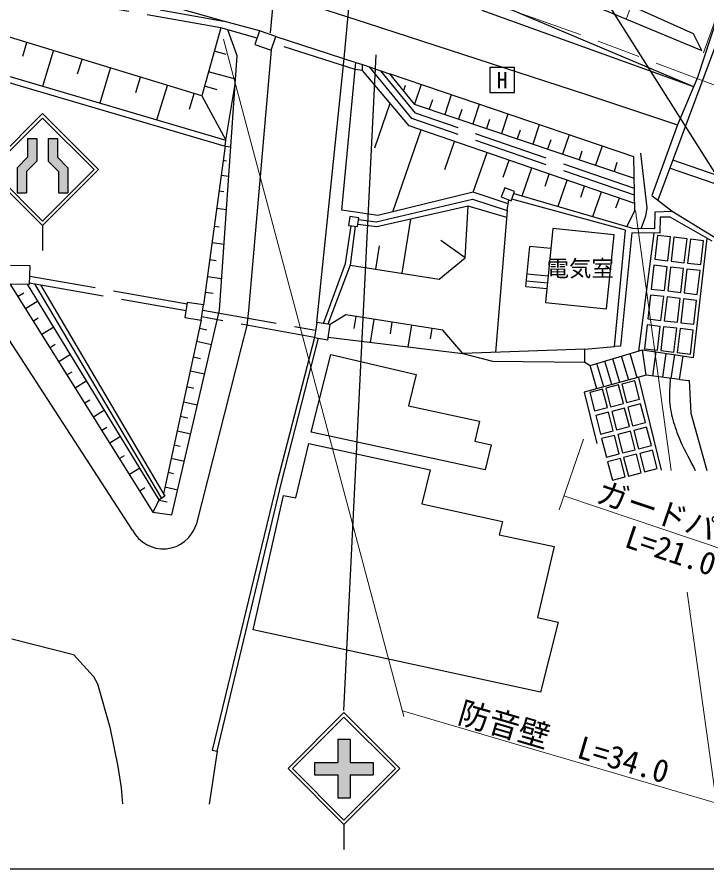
# Model space of a CAD drawing. Units: millimetres, scale not verified. Extents: x 40000 to 680000, y 20000 to 380000.
# Drawn here: x 486166 to 541672, y 205000 to 273509 of the extents above; entities that cross this region are included whole.
import ezdxf
from ezdxf.enums import TextEntityAlignment as Align

# ---------------------------------------------------------------- set-up
doc = ezdxf.new("R2010")
doc.units = ezdxf.units.MM
doc.header["$LTSCALE"] = 1000
doc.linetypes.add('CHAIN', pattern=[18.5, 12, -1.5, 3.5, -1.5])
doc.linetypes.add('DASHED', pattern=[7.5, 6, -1.5])
for name, color, linetype, lineweight in [('M-BGD', 7, 'Continuous', 25), ('M-BGD-EXST', 7, 'Continuous', 25), ('M-BMK', 2, 'CHAIN', 13), ('M-STR-HTXT', 7, 'Continuous', 13), ('M-STR-STRC', 7, 'Continuous', 25), ('M-TTL-BAND', 7, 'Continuous', 25)]:
    doc.layers.add(name, color=color, linetype=linetype, lineweight=lineweight)
doc.layers.add('M-BMK-HTXT', color=7, linetype='Continuous')
doc.styles.add('ＭＳ ゴシック', font='')
doc.styles.get('ＭＳ ゴシック').set_extended_font_data('MS Gothic')

msp = doc.modelspace()

# ---------------------------------------------------------------- hatches: boundary and pattern name
at = {"layer": 'M-STR-STRC'}
for points in [[(487007, 262227), (487007, 263738), (487757, 263738), (487757, 261917), (486923, 261083), (486923, 259375), (486173, 259375), (486173, 261394)], [(488673, 263738), (489423, 263738), (489423, 262227), (490257, 261394), (490257, 259375), (489507, 259375), (489507, 261083), (488673, 261917)], [(510109, 213571), (511969, 213571), (511970, 215431), (512970, 215430), (512969, 213571), (514829, 213571), (514829, 212571), (512969, 212571), (512968, 210710), (511968, 210711), (511969, 212571), (510109, 212571)]]:
    msp.add_hatch(color=256, dxfattribs=at).paths.add_polyline_path(points)

# ---------------------------------------------------------------- linework, layer by layer
at = {"layer": 'M-BGD'}
for p, q in [((507978, 287674), (506535, 272240)), ((504358, 286294), (541270, 270816)), ((540601, 272150), (526239, 278626)), ((502768, 273185), (487185, 277610)), ((500386, 277540), (514330, 273012)), ((521511, 275986), (540593, 267913)), ((543847, 275245), (537716, 258787)), ((543014, 275043), (540906, 268653)), ((523573, 274057), (540593, 267913)), ((505679, 272399), (502768, 273185)), ((514330, 273012), (531987, 267277)), ((501027, 267171), (484014, 272352)), ((502552, 272646), (501027, 267171)), ((505476, 271797), (502552, 272646)), ((503873, 270401), (503133, 272477)), ((505679, 272399), (505305, 271290)), ((506986, 271957), (505679, 272399)), ((541270, 270816), (540601, 272150)), ((486621, 270372), (486952, 271457)), ((506612, 270849), (506986, 271957)), ((506986, 271957), (513426, 269864)), ((488243, 267955), (489109, 270801)), ((502992, 270490), (502027, 270759)), ((506612, 270849), (504775, 249897)), ((505305, 271290), (506612, 270849)), ((479935, 270400), (502975, 263620)), ((491043, 268931), (491400, 270103)), ((503717, 268118), (503873, 270401)), ((510283, 248948), (512492, 270167)), ((479814, 269907), (502902, 263124)), ((492844, 266601), (493698, 269403)), ((512306, 257986), (513426, 269864)), ((513950, 269220), (513372, 269288)), ((513426, 269864), (513964, 269695)), ((513950, 269220), (513964, 269695)), ((513964, 269695), (516135, 268940)), ((495713, 267440), (496089, 268675)), ((503744, 268508), (501569, 269114)), ((517727, 264769), (513950, 269220)), ((535778, 262266), (516135, 268940)), ((516135, 268940), (518121, 266505)), ((540906, 268653), (539292, 264833)), ((497422, 265254), (498262, 268013)), ((502261, 267661), (501243, 267945)), ((502464, 249942), (503717, 268118)), ((502975, 263620), (503717, 268118)), ((517394, 268007), (517249, 267574)), ((518670, 268078), (518139, 266499)), ((500035, 266099), (500418, 267356)), ((521103, 267252), (520574, 265680)), ((531987, 267277), (539292, 264833)), ((501027, 267171), (502975, 263620)), ((514940, 262986), (516182, 266589)), ((518121, 266505), (535814, 260552)), ((519587, 266857), (519331, 266098)), ((521948, 266075), (521688, 265305)), ((523352, 266487), (522826, 264922)), ((524189, 265266), (523946, 264545)), ((525655, 265705), (525131, 264146)), ((535857, 258517), (517727, 264769)), ((528173, 264850), (527651, 263299)), ((539292, 264833), (537239, 259158)), ((516411, 257856), (518681, 264440)), ((526646, 264412), (526412, 263715)), ((530574, 264034), (530054, 262490)), ((502902, 263124), (501179, 250355)), ((503367, 263044), (502900, 263107)), ((502902, 263124), (502975, 263620)), ((520586, 261239), (521370, 263512)), ((529104, 263636), (528854, 262894)), ((533231, 263131), (532714, 261595)), ((522874, 259414), (523978, 262613)), ((531614, 262730), (531382, 262043)), ((536328, 262571), (536844, 258156)), ((503011, 261925), (502745, 261960)), ((525272, 260628), (525746, 262003)), ((534433, 261799), (534197, 261096)), ((535869, 257937), (535778, 262266)), ((526807, 259134), (527578, 261371)), ((503205, 260690), (502585, 260773)), ((528648, 259901), (528988, 260885)), ((529692, 258291), (530417, 260393)), ((525397, 259779), (525110, 259043)), ((526198, 259468), (525397, 259779)), ((531529, 259028), (531832, 259905)), ((502799, 259444), (502412, 259496)), ((522874, 259414), (515182, 257560)), ((525682, 258486), (522874, 259414)), ((525110, 259043), (525912, 258731)), ((525912, 258731), (526198, 259468)), ((526144, 259328), (535689, 256538)), ((532498, 257471), (533177, 259441)), ((537239, 259158), (538869, 257891)), ((515059, 257048), (522820, 258865)), ((522449, 258303), (515099, 256646)), ((522208, 254140), (522449, 258303)), ((525565, 257398), (522449, 258303)), ((522820, 258865), (525611, 257942)), ((525611, 257942), (525723, 258805)), ((535111, 256379), (525968, 258875)), ((534353, 258154), (534624, 258942)), ((503019, 257998), (502225, 258105)), ((515182, 257560), (512306, 257986)), ((525611, 257942), (524647, 246540)), ((535227, 256673), (535869, 257937)), ((536844, 258156), (536731, 257492)), ((537485, 256495), (537503, 257855)), ((537503, 257855), (538869, 257891)), ((538869, 257891), (542551, 255657)), ((512940, 257461), (512846, 256747)), ((513664, 257366), (512940, 257461)), ((513570, 256652), (513664, 257366)), ((513647, 257241), (515059, 257048)), ((517819, 257259), (517129, 252899)), ((536731, 257492), (536389, 256521)), ((537902, 257403), (537869, 256129)), ((538719, 257414), (537902, 257403)), ((542095, 255497), (538719, 257414)), ((502436, 256601), (502029, 256656)), ((512585, 253681), (513053, 256720)), ((512846, 256747), (513570, 256652)), ((513365, 256679), (512954, 253560)), ((515099, 256646), (513591, 256815)), ((529278, 256500), (528681, 250550)), ((534194, 256007), (529278, 256500)), ((534243, 247022), (535111, 256379)), ((535689, 256538), (537485, 256495)), ((533597, 250057), (534194, 256007)), ((535615, 256161), (534721, 247046)), ((537869, 256129), (535615, 256161)), ((537411, 256135), (536167, 246645)), ((537687, 255947), (537465, 254029)), ((538746, 255825), (537687, 255947)), ((538525, 253907), (538746, 255825)), ((539011, 255794), (538790, 253876)), ((540071, 255672), (539011, 255794)), ((539849, 253754), (540071, 255672)), ((540336, 255641), (540114, 253723)), ((541395, 255519), (540336, 255641)), ((540581, 246139), (541688, 255728)), ((502827, 255209), (501852, 255341)), ((515293, 255103), (514998, 253236)), ((522208, 254140), (520249, 255528)), ((527108, 251849), (527431, 255068)), ((529118, 254899), (527431, 255068)), ((541174, 253601), (541395, 255519)), ((495464, 232245), (481002, 254499)), ((487211, 253493), (485632, 253530)), ((487177, 252024), (487211, 253493)), ((502194, 253909), (501668, 253980)), ((510824, 248862), (512585, 253681)), ((512954, 253560), (511163, 248809)), ((512954, 253560), (520119, 252426)), ((520119, 252426), (522208, 254140)), ((537410, 253550), (537189, 251632)), ((538470, 253427), (537410, 253550)), ((537465, 254029), (538525, 253907)), ((538790, 253876), (539849, 253754)), ((540114, 253723), (541174, 253601)), ((528893, 252658), (527206, 252827)), ((538248, 251510), (538470, 253427)), ((538735, 253397), (538513, 251479)), ((539794, 253274), (538735, 253397)), ((539573, 251357), (539794, 253274)), ((540059, 253244), (539838, 251326)), ((541119, 253122), (540059, 253244)), ((540897, 251204), (541119, 253122)), ((502637, 252453), (501483, 252609)), ((528838, 252110), (527151, 252279)), ((485598, 252060), (487177, 252024)), ((485598, 252060), (497101, 233705)), ((497612, 234684), (487019, 252027)), ((487564, 252061), (497800, 234802)), ((488067, 251972), (498068, 234969)), ((527108, 251849), (528795, 251679)), ((537189, 251632), (538248, 251510)), ((538513, 251479), (539573, 251357)), ((486712, 251317), (486247, 251025)), ((501952, 251277), (501315, 251363)), ((537133, 251153), (536912, 249235)), ((538193, 251030), (537133, 251153)), ((537971, 249112), (538193, 251030)), ((538458, 251000), (538236, 249082)), ((539517, 250877), (538458, 251000)), ((539296, 248959), (539517, 250877)), ((539782, 250847), (539561, 248929)), ((540842, 250724), (539782, 250847)), ((539838, 251326), (540897, 251204)), ((487850, 250666), (486860, 250046)), ((499865, 250562), (499673, 249336)), ((501179, 250355), (499865, 250562)), ((500987, 249130), (501179, 250355)), ((528681, 250550), (533597, 250057)), ((540620, 248807), (540842, 250724)), ((498627, 233474), (502464, 249942)), ((504775, 249897), (504658, 248691)), ((512616, 249549), (511370, 248776)), ((520426, 248325), (512616, 249549)), ((513302, 248473), (513451, 249419)), ((487854, 249293), (487479, 249058)), ((500987, 249130), (497950, 235170)), ((499673, 249336), (500987, 249130)), ((504658, 248691), (504189, 246932)), ((510283, 248948), (510090, 247734)), ((511370, 248776), (510283, 248948)), ((511177, 247561), (511370, 248776)), ((514613, 247349), (514902, 249191)), ((516212, 248031), (516359, 248963)), ((517642, 246979), (517915, 248719)), ((536856, 248755), (536635, 246838)), ((537916, 248633), (536856, 248755)), ((536912, 249235), (537971, 249112)), ((538236, 249082), (539296, 248959)), ((539561, 248929), (540620, 248807)), ((489128, 248574), (488162, 247968)), ((501430, 248337), (500842, 248465)), ((519435, 247644), (519563, 248460)), ((522032, 246443), (520426, 248325)), ((537695, 246715), (537916, 248633)), ((538181, 248602), (537960, 246685)), ((539241, 248480), (538181, 248602)), ((539019, 246562), (539241, 248480)), ((539505, 248449), (539284, 246532)), ((540565, 248327), (539505, 248449)), ((540344, 246409), (540565, 248327)), ((501816, 247161), (500615, 247422)), ((510090, 247734), (507082, 236137)), ((507472, 236186), (510422, 247681)), ((510090, 247734), (511177, 247561)), ((511209, 247764), (522032, 246443)), ((489243, 247171), (488825, 246910)), ((504189, 246932), (500571, 232679)), ((531853, 246808), (522032, 246443)), ((531843, 245753), (531853, 246808)), ((531853, 246808), (534243, 247022)), ((532282, 245495), (536486, 246739)), ((534721, 247046), (534243, 247022)), ((536792, 244705), (536486, 246739)), ((536486, 246739), (540581, 246139)), ((536635, 246838), (537695, 246715)), ((537960, 246685), (539019, 246562)), ((490476, 246368), (489535, 245778)), ((500920, 246023), (500338, 246150)), ((509817, 240118), (511412, 246373)), ((511412, 246373), (518279, 244764)), ((522032, 246443), (524412, 245835)), ((534673, 244125), (534108, 246035)), ((535373, 244316), (534803, 246241)), ((536066, 244506), (535492, 246445)), ((537312, 244638), (537596, 246576)), ((538110, 244536), (538392, 246460)), ((538795, 244449), (539074, 246360)), ((539284, 246532), (540344, 246409)), ((539474, 244367), (539752, 246260)), ((524412, 245835), (531843, 245753)), ((531843, 245753), (532282, 245495)), ((532806, 243614), (532282, 245495)), ((533375, 243770), (532818, 245654)), ((534025, 243948), (533464, 245845)), ((490578, 244964), (490195, 244724)), ((501263, 244791), (500098, 245044)), ((518279, 244764), (517668, 242253)), ((536792, 244705), (531784, 243335)), ((539474, 244362), (536792, 244705)), ((491773, 244244), (490856, 243669)), ((534565, 243921), (533532, 243654)), ((534948, 242434), (534565, 243921)), ((535856, 244254), (534823, 243987)), ((534823, 243987), (535206, 242501)), ((536239, 242767), (535856, 244254)), ((536158, 244531), (537983, 237073)), ((539474, 244362), (540253, 244276)), ((540253, 244276), (540382, 241658)), ((500392, 243641), (499819, 243766)), ((531784, 243335), (532800, 239226)), ((533273, 243588), (532241, 243321)), ((532241, 243321), (532624, 241834)), ((533657, 242101), (533273, 243588)), ((533532, 243654), (533915, 242168)), ((492021, 242703), (491620, 242452)), ((500684, 242304), (499555, 242550)), ((535206, 242501), (536239, 242767)), ((493213, 241886), (492323, 241329)), ((517668, 242253), (523385, 241013)), ((532624, 241834), (533657, 242101)), ((533915, 242168), (534948, 242434)), ((535044, 242062), (534011, 241796)), ((535427, 240576), (535044, 242062)), ((536335, 242395), (535302, 242129)), ((535302, 242129), (535686, 240642)), ((536718, 240909), (536335, 242395)), ((499899, 241242), (499299, 241373)), ((533753, 241729), (532720, 241463)), ((532720, 241463), (533103, 239976)), ((534136, 240243), (533753, 241729)), ((534011, 241796), (534395, 240309)), ((540382, 241658), (541662, 237051)), ((493399, 240507), (492997, 240254)), ((523385, 241013), (523005, 239394)), ((534395, 240309), (535427, 240576)), ((535686, 240642), (536718, 240909)), ((536814, 240537), (535782, 240271)), ((537198, 239050), (536814, 240537)), ((500137, 239957), (499043, 240195)), ((523815, 237097), (509817, 240118)), ((533103, 239976), (534136, 240243)), ((534232, 239871), (533199, 239605)), ((534616, 238384), (534232, 239871)), ((535523, 240204), (534490, 239938)), ((534490, 239938), (534874, 238451)), ((535907, 238717), (535523, 240204)), ((535782, 240271), (536165, 238784)), ((494503, 239775), (493637, 239232)), ((508603, 234841), (509648, 239202)), ((509648, 239202), (519399, 237085)), ((523005, 239394), (524311, 239097)), ((524311, 239097), (523815, 237097)), ((533199, 239605), (533583, 238118)), ((499303, 238962), (498798, 239072)), ((534874, 238451), (535907, 238717)), ((536165, 238784), (537198, 239050)), ((537294, 238679), (536261, 238412)), ((536261, 238412), (536644, 236926)), ((537677, 237192), (537294, 238679)), ((494788, 238235), (494411, 237998)), ((499628, 237773), (498566, 238004)), ((533583, 238118), (534616, 238384)), ((534712, 238013), (533679, 237746)), ((533679, 237746), (534062, 236260)), ((535095, 236526), (534712, 238013)), ((536003, 238346), (534970, 238079)), ((534970, 238079), (535353, 236593)), ((536386, 236859), (536003, 238346)), ((496051, 237240), (495214, 236715)), ((519399, 237085), (518729, 234375)), ((536644, 236926), (537677, 237192)), ((498759, 236784), (498321, 236879)), ((534062, 236260), (535095, 236526)), ((535353, 236593), (536386, 236859)), ((499093, 235473), (498064, 235696)), ((507082, 236137), (501864, 214558)), ((502273, 214462), (507472, 236186)), ((496457, 235640), (496049, 235384)), ((505165, 224222), (507610, 235032)), ((507610, 235032), (508603, 234841)), ((497612, 234684), (497101, 233705)), ((498257, 234496), (497589, 234641)), ((498068, 234969), (497612, 234684)), ((518729, 234375), (525226, 232931)), ((497101, 233705), (498627, 233474)), ((525226, 232931), (524950, 231868)), ((524950, 231868), (529385, 230938)), ((529385, 230938), (528038, 225214)), ((528038, 225214), (529707, 224857)), ((529707, 224857), (528276, 219217)), ((528276, 219217), (505165, 224222)), ((485749, 223508), (490699, 222243)), ((490699, 222243), (492324, 220470)), ((492324, 220470), (492645, 219886)), ((492645, 219886), (493627, 216411)), ((493627, 216411), (494264, 213244)), ((502273, 214462), (501610, 210207)), ((501864, 214558), (502273, 214462)), ((494264, 213244), (494552, 211522)), ((494552, 211522), (494652, 210228))]:
    msp.add_line(p, q, dxfattribs=at)
at = {"layer": 'M-BGD', "linetype": 'DASHED'}
for p, q in [((512492, 270167), (514050, 287420)), ((502552, 272646), (482778, 276142)), ((482912, 276753), (502768, 273185)), ((513372, 269288), (506799, 271403)), ((517920, 265342), (514533, 269497)), ((518217, 265768), (515433, 269184)), ((535842, 259187), (517920, 265342)), ((535831, 259719), (518217, 265768)), ((558430, 255283), (538913, 262001)), ((558202, 254621), (538669, 261345)), ((487180, 252128), (499762, 249910)), ((499844, 250431), (487192, 252651)), ((510090, 247734), (501028, 249394)), ((501112, 249931), (510185, 248330))]:
    msp.add_line(p, q, dxfattribs=at)
at = {"layer": 'M-BGD'}
msp.add_arc((497928, 233514), 2772, 207.25093, 342.45131, dxfattribs=at)
msp.add_open_spline([(538719, 244459), (538700, 243833), (538610, 243205), (538661, 242581), (538707, 242015), (538836, 241457), (538990, 240911), (539143, 240370), (539352, 239845), (539578, 239330), (539920, 238550), (540350, 237811), (540736, 237051)], degree=3, knots=[0, 0, 0, 0, 1, 1, 1, 2, 2, 2, 3, 3, 3, 4, 4, 4, 4], dxfattribs=at)
at = {"layer": 'M-BGD-EXST'}
msp.add_lwpolyline([(524199, 267439), (526199, 267439), (526199, 269439), (524199, 269439)], close=True, dxfattribs=at)
at = {"layer": 'M-BMK'}
msp.add_lwpolyline([(560302, 260973), (548807, 265548), (531471, 272109), (508666, 280191), (486720, 286461), (465945, 291330)], dxfattribs=at)
at = {"layer": 'M-STR-HTXT'}
for p, q in [((535210, 273396), (549139, 312106)), ((555566, 309862), (541392, 270631)), ((517290, 217268), (502774, 271726)), ((538792, 237053), (535910, 257944)), ((531732, 239565), (529772, 233867)), ((530167, 235015), (549337, 228546)), ((540088, 227270), (542446, 210296)), ((542446, 210296), (517171, 217714))]:
    msp.add_line(p, q, dxfattribs=at)
at = {"layer": 'M-STR-STRC'}
for p, q in [((557669, 236650), (533314, 275228)), ((512461, 217732), (515063, 270482)), ((483716, 261239), (488216, 265739)), ((484069, 261239), (488216, 265386)), ((492716, 261239), (488216, 265739)), ((492363, 261239), (488216, 265386)), ((487007, 263738), (487007, 262227)), ((487007, 263738), (487757, 263738)), ((487757, 263738), (487757, 261917)), ((488673, 263738), (488673, 261917)), ((488673, 263738), (489423, 263738)), ((489423, 263738), (489423, 262227)), ((486173, 261394), (487007, 262227)), ((486923, 261083), (487757, 261917)), ((489507, 261083), (488673, 261917)), ((490257, 261394), (489423, 262227)), ((483716, 261239), (488216, 256738)), ((484069, 261239), (488216, 257092)), ((486173, 261394), (486173, 259375)), ((486923, 261083), (486923, 259375)), ((488216, 257092), (492363, 261239)), ((488216, 256739), (492716, 261239)), ((489507, 261083), (489507, 259375)), ((490257, 261394), (490257, 259375)), ((486173, 259375), (486923, 259375)), ((489507, 259375), (490257, 259375)), ((488216, 256738), (488216, 254738)), ((507968, 213071), (512468, 217571)), ((508322, 213071), (512468, 217217)), ((516969, 213071), (512468, 217571)), ((516615, 213071), (512468, 217217)), ((511970, 215431), (511969, 213571)), ((511970, 215431), (512970, 215430)), ((512970, 215430), (512969, 213571)), ((507968, 213071), (512468, 208570)), ((508322, 213071), (512468, 208924)), ((510109, 213571), (510109, 212571)), ((510109, 213571), (511969, 213571)), ((512468, 208924), (516615, 213071)), ((512469, 208571), (516969, 213071)), ((512969, 213571), (514829, 213571)), ((514829, 213571), (514829, 212571)), ((510109, 212571), (511969, 212571)), ((511969, 212571), (511968, 210711)), ((512969, 212571), (512968, 210710)), ((512969, 212571), (514829, 212571)), ((511968, 210711), (512968, 210710)), ((512469, 208571), (512469, 206571))]:
    msp.add_line(p, q, dxfattribs=at)
at = {"layer": 'M-TTL-BAND'}
msp.add_line((40000, 205000), (579000, 205000), dxfattribs=at)

# ---------------------------------------------------------------- texts
at = {"layer": 'M-BGD-EXST', "style": 'ＭＳ ゴシック'}
msp.add_text('H', height=1320, dxfattribs=at).set_placement((525199, 268439), align=Align.MIDDLE_CENTER)
at = {"layer": 'M-BMK-HTXT', "style": 'ＭＳ ゴシック'}
msp.add_text('電気室', height=1320, dxfattribs=at).set_placement((531471, 253297), align=Align.MIDDLE_CENTER)
at = {"layer": 'M-STR-HTXT', "style": 'ＭＳ ゴシック'}
for s, rotation, p in [('ガードパイプ', 341.357, (540043, 233023)), ('L=21.0', 341.357, (538768, 230605)), ('防音壁\u3000L=34.0', 343.643, (530161, 215205))]:
    msp.add_text(s, height=1833, rotation=rotation, dxfattribs=at).set_placement(p, align=Align.MIDDLE_CENTER)

doc.saveas('drawing.dxf')
